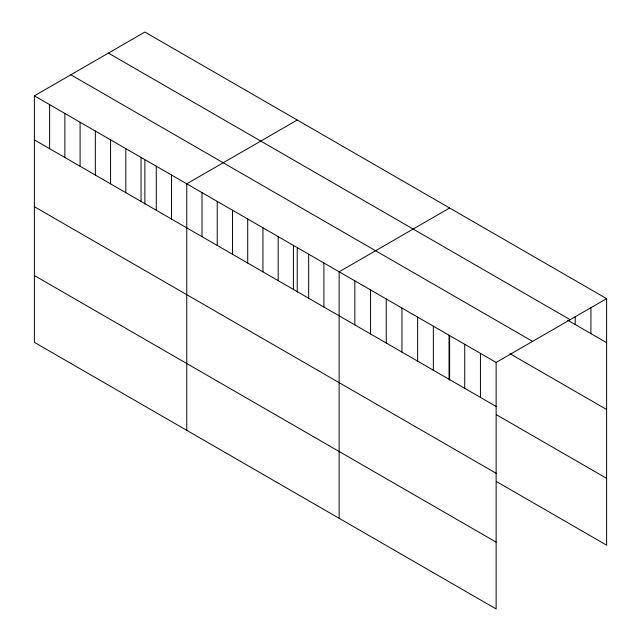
<?xml version="1.0" encoding="UTF-8"?>
<svg xmlns="http://www.w3.org/2000/svg" width="641" height="641" viewBox="0 0 641 641"><rect width="100%" height="100%" fill="white"/><g stroke="black" fill="none" stroke-linecap="round" stroke-linejoin="round"><path stroke-width="0.96" d="M34.382 95.838L496.134 362.429L496.134 608.95L34.382 342.358L34.382 95.838L144.866 32.05L606.618 298.642L606.618 545.162L496.719 481.712M297.24 120.027L186.763 183.815L186.763 430.335M449.621 207.996L339.137 271.784L339.137 518.313M496.134 362.429L606.618 298.642M108.401 53.099L570.161 319.691M567.782 320.268L606.618 342.687M70.839 74.789L532.599 341.381M509.94 353.688L606.618 409.503M34.382 139.882L496.134 406.474M496.719 414.895L606.618 478.346M34.382 206.698L496.134 473.29M34.382 275.542L496.134 542.134M590.922 307.6L590.922 333.624M575.217 316.55L575.217 324.562M480.438 353.359L480.438 397.412M464.733 344.297L464.733 388.35M449.621 336.076L449.621 380.057M449.037 335.235L449.037 379.28M433.34 326.173L433.34 370.218M417.636 317.103L417.636 361.155M401.939 308.041L401.939 352.093M386.243 298.978L386.243 343.023M370.538 289.916L370.538 333.961M354.842 280.854L354.842 324.899M323.905 262.986L323.905 307.039M308.666 254.189L308.666 298.241M297.24 248.099L297.24 292.08M293.426 245.391L293.426 289.444M278.186 236.593L278.186 280.646M262.954 227.795L262.954 271.848M247.714 218.998L247.714 263.05M232.475 210.2L232.475 254.253M217.235 201.402L217.235 245.455M201.995 192.612L201.995 236.657M171.524 175.017L171.524 219.062M156.284 166.219L156.284 210.264M144.866 160.122L144.866 204.11M141.044 157.422L141.044 201.466M125.812 148.624L125.812 192.669M110.573 139.826L110.573 183.871M95.333 131.028L95.333 175.073M80.093 122.231L80.093 166.275M64.861 113.433L64.861 157.478M49.621 104.635L49.621 148.68"/></g></svg>
